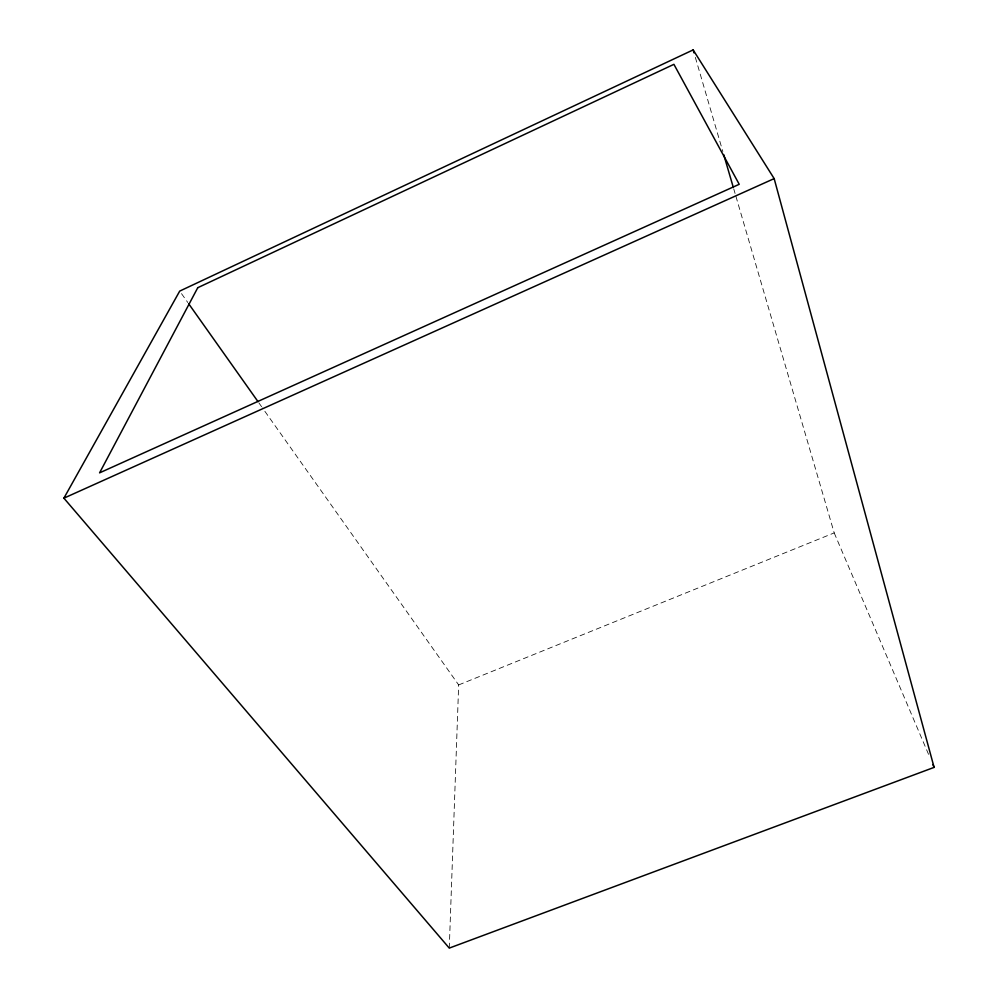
<?xml version="1.0" encoding="UTF-8"?>
<svg xmlns="http://www.w3.org/2000/svg" width="998" height="998" viewBox="0 0 998 998"><rect width="100%" height="100%" fill="white"/><g stroke="black" fill="none" stroke-linecap="round" stroke-linejoin="round"><path stroke-width="0.75" stroke-dasharray="4.99 3.74" d="M449.275 948.1L458.668 684.927L262.499 407.97M458.668 684.927L834.203 532.895L735.514 194.947M181.511 293.637L187.811 302.531M258.906 402.893L261.601 406.697M834.203 532.895L929.238 755.948M695.332 57.373L722.839 151.584M733.767 188.971L735.077 193.45"/><path stroke-width="1.5" d="M63.897 498.164L179.715 291.092L693.148 49.9L774.161 178.605L934.103 767.387L449.275 948.1L63.897 498.164L774.161 178.605M188.709 303.791L257.995 401.62M932.893 764.518L934.103 767.387M693.148 49.9L694.022 52.894M723.712 154.578L733.33 187.474M197.766 287.698L99.588 472.852L739.219 184.306L673.912 64.334L197.766 287.698"/></g></svg>
